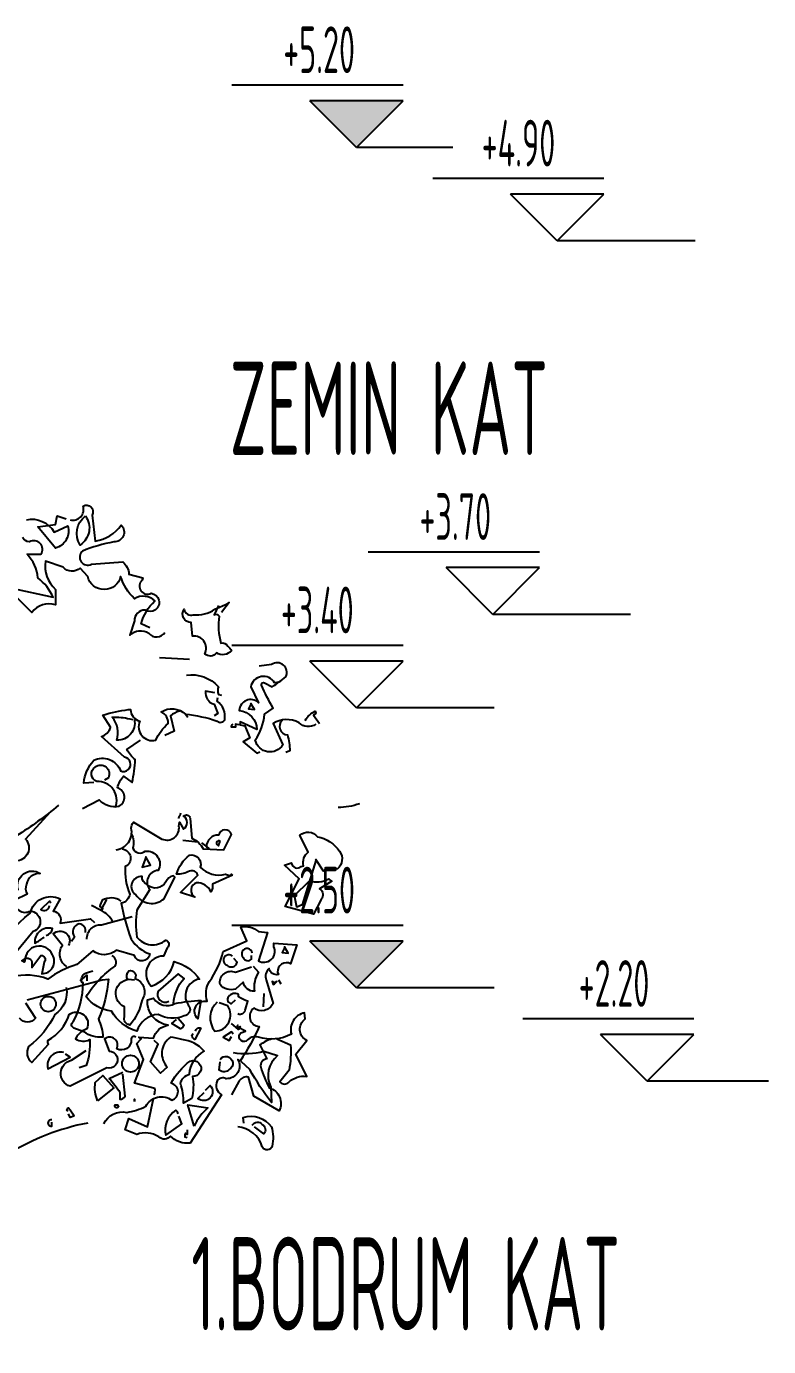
# Model space of a CAD drawing. Extents: x 41749 to 92598, y -24291 to 29432.
# Drawn here: x 71655.6 to 71894, y -23233.5 to -22809.3 of the extents above; entities that cross this region are included whole.
import ezdxf

# ---------------------------------------------------------------- set-up
doc = ezdxf.new("R2010")
doc.units = 0
doc.header["$MEASUREMENT"] = 0
doc.layers.get('0').update_dxf_attribs({"linetype": 'CONTINUOUS'})
doc.layers.add('SIVA', color=7, linetype='CONTINUOUS')
doc.styles.add('OLCU', font='isocpeur.ttf', dxfattribs={"width": 0.59})

# ---------------------------------------------------------------- blocks, each defined once
blk = doc.blocks.new('agç2')
at = {"color": 0}
for points in [[(29.76, 110.26, 0.600372), (30.78, 111.33, -0.753342), (31.49, 110.62), (31.73, 108.59, 0.194229), (33.76, 109.84, -0.678314), (33.17, 108.53, 0.051498), (30.72, 107.81, 0.881622), (31.43, 106.79), (33.88, 106.97, -0.201935), (34.36, 106.02), (35.44, 105.72), (35.38, 105.54, 0.881622), (36.1, 104.52, -1.244614), (35.62, 103.21, 0.436066), (34.78, 102.37), (34.42, 101.24, -0.359619), (35.92, 101.41, 0.522507), (37.17, 101.47)], [(35.98, 101.83), (35.32, 102.13, -0.157089), (36.39, 103.92, 0.333328), (34.78, 104.1, -0.128128), (33.71, 105.84, -0.797302), (31.14, 105.84), (30.54, 106.49, -0.408356), (29.22, 106.55), (27.85, 107.03, 0.259506), (28.63, 104.82), (28.63, 103.63, 0.302765), (26.77, 103.03), (25.4, 104.4)], [(25.1, 104.94), (28.45, 104.22, 0.117401), (27.25, 105.72, 0.173203), (26.41, 107.57), (27.49, 107.57, 0.806671), (26.59, 108.53, -0.276978), (26.06, 108.88)], [(26.35, 110.26, -0.330963), (28.51, 109.3), (29.58, 109.78, -0.419418), (28.63, 108.05), (27.25, 109.72), (28.63, 109.9), (28.75, 110.56), (29.46, 110.32)], [(30.96, 110.56, -0.434998), (30.54, 108.29, -0.383423), (30.96, 110.56)], [(41.35, 103.57), (41, 102.85, -0.4142), (41.41, 102.73, 0.112411), (41.53, 100.64, -0.302765), (42.07, 100.4, -0.099014), (42.37, 100.04, -0.357651), (41.18, 99.86, -0.463791), (40.28, 99.8, 0.593826), (39.32, 101.18), (39.2, 102.25, -0.62767), (38.67, 103.27, 0.457672), (39.38, 102.85, 0.184982), (41.06, 103.27), (42.01, 103.69), (42.19, 103.8), (41.59, 103.03)], [(48.94, 94.3, -0.369919), (47.63, 94.42, 0.264481), (45.6, 94.36), (46.37, 92.69, -0.666656), (44.22, 93.05, 0.123093), (44.94, 95.08), (45.6, 95.56, -0.027252), (44.7, 97.35, -0.720749), (44.94, 97.53), (45.54, 97.23, 0.03653), (46.61, 98.01, 0.769547), (45.48, 98.96), (44.52, 98.84)], [(38.84, 98.13, -0.247742), (41.35, 97.23, 0.207977), (41.35, 96.63), (41.59, 96.57)], [(46.08, 97.59), (45.72, 97.53, 0.686798), (43.86, 97.23), (44.46, 95.98, 0.648468), (42.97, 95.38, -0.37442), (44.34, 93.88), (43.03, 94.48, -0.236053), (42.97, 94.24), (42.67, 94.3), (42.67, 94.06), (42.37, 94.06, -0.4142), (42.49, 94.3)], [(41.06, 96.75), (40.34, 96.87, 0.37204), (41, 95.86), (41.29, 95.14), (41, 94.96)], [(31.61, 89.76), (30.84, 89.7, -0.159866), (31.61, 91.49, -0.443787), (33.71, 90.66, 1.153), (34, 91.73), (32.21, 93.35, 0.251633), (32.93, 94.06), (32.33, 95.02, -0.035156), (34.3, 95.44), (34.48, 95.44, 0.326782), (35.2, 94.54, 0.618027), (36.45, 93.05, -0.102722), (37.41, 94.36, 0.333328), (36.87, 95.26, -0.346832), (38.78, 95.08, -0.064789), (41.24, 94.54, 0.5), (41.83, 94.66, 0.287735), (41.24, 96.1), (41.29, 96.39)], [(34.78, 94.66, -0.489075), (33.41, 93.05, 0.257034), (33.05, 94.84, -0.076462), (34.42, 94.72), (34.66, 94.66)], [(38.31, 95.32, 0.092926), (37.59, 94.96), (37.89, 93.76), (37.17, 93.41)], [(48.11, 94.6, -0.132751), (48.88, 95.32, -0.5), (48.88, 95.08), (48.76, 95.02), (49.24, 94.36)], [(46.31, 94.6, 0.656815), (46.73, 93.47, -0.053406), (46.91, 92.21), (46.61, 92.09)], [(30.72, 87.73), (32.03, 88.39, 0.25), (33.59, 87.91, 0.663467), (33.47, 89.34, -0.148178), (33.94, 90.24), (34.6, 89.76, 0.057068), (34.84, 91.55, -0.099014), (34.18, 92.33), (35.26, 93.05)], [(33.29, 87.79, 0.559616), (31.85, 89.82, -0.630219), (31.73, 90.96, -0.808411), (32.75, 90.12), (32.45, 89.94)], [(28.86, 87.97, -0.032425), (25.58, 85.58, 0.210526), (22.95, 83.73, 0.557053), (22.29, 81.81, -0.431534), (23.19, 82.41, 0.015289), (20.08, 78.59, 0.162277), (20.56, 78.23, -0.030579), (23.25, 81.1, -0.355026), (23.55, 80.68, -0.161758), (22.29, 78.94), (21.1, 77.69, -0.32045), (21.69, 76.08, -0.099014), (21.63, 75.42, -0.46698), (21.33, 74.64), (19.18, 72.61)], [(52.35, 88.09, -0.081085), (50.68, 87.79)], [(28.21, 87.43), (26.29, 85.34, -0.63649), (25.52, 83.61, 0.04776), (23.96, 81.22, 0.639832), (25.28, 81.1), (25.7, 81.39, -0.689148), (27.43, 82.65, 0.369919), (26.35, 81.81, 0.225418), (26.41, 81.04), (25.46, 80.56, 0.638885), (26.65, 79.72, -0.813461), (26.89, 78.11), (22.29, 72.55, -0.173706), (26.65, 79.54, -0.490295), (28.98, 80.68), (28.45, 79.72, -0.489075), (28.98, 78.76), (31.37, 79.12), (31.67, 78.82)], [(33.35, 84.5, 0.444092), (34.54, 86.18, -0.197815), (34.72, 86.65), (36.93, 85.34, 0.607483), (38.25, 86.35), (38.31, 86.65), (38.61, 86.12, 0.589737), (38.61, 87.13, -0.60791), (39.14, 86.95), (39.26, 85.4, -0.177399), (40.16, 84.56), (41.77, 84.5), (42.37, 85.7, 0.765594), (41.35, 85.64, 0.420074), (40.4, 84.74), (40.58, 84.62), (40.04, 85.04)], [(38.37, 87.37, -0.173203), (38.19, 86.95)], [(34.54, 85.76, -0.203796), (34.66, 84.62, 0.5), (35.62, 84.38, -0.634598), (36.63, 82.89, 0.605972), (35.98, 81.39), (34.96, 79.78, 0.057175), (34.96, 77.69, 0.421936), (37.23, 77.45, -0.582718), (37.35, 76.85), (37.05, 76.2, 0.620148), (35.98, 73.98), (36.1, 73.86, 0.257812), (37.89, 75.78, -0.173203), (39.86, 74.4, 0.587067), (39.08, 72.25, -0.514618), (38.67, 71.53, -0.232178), (36.63, 71.65, 0.29216), (34.96, 70.34, -0.185837), (32.99, 71.89, -0.198715), (31.02, 73.03, -0.106171), (33.29, 75.42, 0.37854), (33.05, 76.25)], [(48.94, 83.67), (47.87, 80.2), (47.45, 80.02), (47.27, 80.92), (48.41, 82.05, 0.182709), (49.96, 82.23, 0.162277), (50.2, 82.05), (49.24, 81.45, -0.442368), (49.36, 80.62), (48.76, 79.48), (46.55, 80.08), (47.63, 82.23), (46.49, 83.31), (47.03, 83.49, 0.608597), (47.81, 83.19), (47.99, 83.25, -0.302765), (48.35, 84.32), (47.69, 85.64, -0.435272), (49.06, 85.52, -0.199997), (50.8, 84.38, -0.39035), (50.62, 83.01), (49.54, 82.83), (48.94, 83.73), (48.94, 83.67)], [(33.82, 84.56, -0.781662), (34.06, 83.19, 0.117264), (34.42, 81.04, -0.313339), (33.76, 80.32, 0.047501), (34.54, 77.51, 0.169022), (35.98, 76.37, -0.818817), (34.78, 76.25), (33.35, 76.67, -0.366302), (31.55, 76.61), (30.3, 75.54, 0.087692), (28.03, 74.4, 0.152817), (25.22, 74.58, -0.122787)], [(26.29, 72.55), (27.07, 71.35, -0.477066), (25.82, 71.35, -0.0401)], [(41.47, 85.16, 1), (41.24, 84.92), (41.35, 84.8), (41.47, 85.16)], [(42.43, 82.53), (40.88, 81.81, -0.162277), (40.76, 81.22, 0.291199), (39.62, 81.93, 0.630219), (39.5, 80.8), (38.37, 81.16), (39.74, 82.53, 0.4142), (39.08, 82.83, -0.124695), (38.07, 82.59, -0.156006), (39.08, 84.08, -0.597885), (39.92, 83.13, 0.261948), (41.89, 82.59), (42.31, 82.47), (42.37, 82.59), (42.43, 82.53)], [(35.8, 81.75, -0.319077), (35.38, 82.41, 0.777725), (34.9, 80.98, 0.455246), (37.11, 80.68), (37.95, 82.35), (37.83, 82.47, 0.25296), (37.23, 81.99, -0.489075), (35.8, 81.75)], [(28.27, 80.32), (28.15, 80.5), (27.49, 79.84, 0.630219), (28.15, 80.14)], [(33.76, 80.5, 0.278625), (32.27, 80.56, 0.07106), (32.09, 80.08), (32.33, 79.9), (32.27, 79.84), (32.21, 79.84), (32.63, 80.62)], [(33.11, 78.88, 0.159607), (32.15, 79.78), (31.43, 80.14)], [(27.91, 77.81, 0.291199), (28.39, 78.35, 0.528915), (27.01, 77.21, 0.039932), (27.73, 77.69)], [(30.96, 78.05, 0.45993), (30.48, 78.71, 0.578781), (30.12, 77.69), (29.88, 77.33)], [(31.08, 77.51, -0.447098), (32.21, 78.65), (34.6, 79.3)], [(36.33, 65.38, 0.123093), (36.39, 65.86), (34.78, 66.27), (35.5, 68.13), (34.96, 69.38), (35.32, 69.74), (35.14, 69.86), (36.27, 69.8, -0.276978), (37.41, 70.82, -0.407166), (35.8, 72.79), (36.27, 72.91, 0.386765), (37.95, 72.49, -0.051407), (39.98, 72.73), (39.74, 71.29, -0.775711), (40.46, 72.67, -0.210693), (40.64, 74.22, 0.09433), (41.71, 76.55), (43.57, 77.39), (43.09, 78.47, -0.236053), (44.46, 78.11), (45.18, 78.05), (44.46, 75.84, 0.739182), (45.66, 76.91), (45.66, 77.21), (47.45, 77.09), (46.97, 75.6, 0.593628), (45.96, 74.94), (46.02, 74.76, -0.427887), (45.3, 75.24, 0.302765), (45.06, 74.34), (45.6, 72.49, -0.464859), (44.1, 72.13, 0.698227), (44.52, 70.7, -0.045349), (43.03, 68.01), (42.85, 68.13, -0.599991), (41.95, 66.63, 0.395447), (41.24, 66.45, 0.406204), (41.59, 65.38), (39.14, 61.61, -0.242004), (37.59, 62.15, -0.463791), (36.69, 62.09, 0.242371), (34.96, 62.27), (34.06, 62.63), (34.36, 63.53), (35.8, 62.87), (36.27, 65.08)], [(29.52, 75.36, -0.424515), (29.16, 77.03), (28.45, 77.93, -0.880783), (29.64, 77.03)], [(26.29, 76.02, -0.632065), (26.77, 75.54), (26.77, 75.3), (27.49, 76.25, -0.680847), (27.73, 75.72), (27.55, 74.82, 0.580322), (28.39, 76.31, 0.820084), (26.24, 75.84), (26.18, 75.72), (26, 75.84), (26.29, 76.02)], [(42.43, 76.2, 1.182175), (42.01, 75.48, 0.588394), (42.79, 75.72), (42.55, 76.02)], [(43.98, 76.43, 1.387421), (43.27, 76.08, 0.544022), (43.92, 75.96), (43.92, 76.25)], [(44.04, 75.42), (44.46, 74.94, 0.185669), (44.16, 73.45, -0.373596), (43.27, 74.16), (42.67, 73.63, -0.302765), (41.47, 73.98, -0.609818), (42.67, 74.94), (43.92, 75.36)], [(26.41, 72.79), (32.27, 74.34), (32.75, 74.4, -0.09053), (31.97, 71.29, -0.098373), (32.33, 69.86, -0.158417), (30.84, 70.28), (30.06, 70.58, -0.618027), (30, 71.06, 0.124496), (30.78, 74.1), (30.66, 74.16), (30.72, 74.1, -0.4142), (30.96, 74.88), (31.2, 74.94), (31.55, 75.06)], [(34.24, 74.34, -0.32518), (34.36, 75.06, -0.660995), (34.84, 74.46, -0.484589), (35.38, 72.79, -0.136536), (34.42, 70.82, -0.447098), (34, 71.47), (34, 72.25, -0.949951), (34.78, 74.34)], [(37.83, 72.49, -0.165222), (38.67, 74.46), (38.19, 74.82), (36.63, 73.45, 0.703232), (37.47, 72.67)], [(29.46, 73.75, -0.310577), (28.57, 71.65, -0.122925), (26.53, 69.14, 0.363174), (26.77, 67.89), (28.09, 69.32, -0.236053), (28.03, 69.62, 0.191803), (29.7, 71.65, -0.770874), (31.08, 70.52, 0.162277), (30.3, 69.92), (30.18, 69.74, 0.265564), (31.31, 69.68, -0.095016), (31.02, 67.65), (30.48, 67.47)], [(42.85, 71.71, 0.535172), (43.45, 72.07), (43.63, 72.67, -0.069427), (42.91, 73.03), (42.91, 73.21, 0.38205), (42.13, 73.03, 0.608597), (42.37, 72.49), (42.67, 72.79)], [(41.24, 72.61, 0.392609), (41.06, 70.34, 0.592926), (42.07, 72.31), (41.41, 72.55)], [(38.19, 71.35), (38.67, 70.82, -0.199997), (38.37, 70.52), (37.71, 70.94), (38.07, 71.24)], [(45.9, 69.74), (46.97, 69.26, -0.062256), (46.85, 67.29), (46.14, 66.39, 0.511307), (46.85, 66.39, -0.211151), (48.23, 66.81), (47.39, 68.55), (48.23, 69.62, -0.569229), (48.11, 71.29), (48.05, 71.77, 0.435181), (47.03, 70.1, -0.191376), (44.46, 69.86, 0.32045), (43.51, 69.56, -0.867294), (43.09, 70.22), (43.45, 70.34), (42.85, 70.64), (42.79, 70.7), (42.85, 70.64), (43.03, 70.7), (42.91, 70.46), (42.37, 70.94)], [(39.56, 70.34, -0.5), (39.98, 70.58), (39.5, 69.68, -0.236053), (39.26, 70.04), (39.38, 70.16)], [(34.9, 69.86, 0.80217), (34.54, 69.68, -0.574356), (33.41, 68.96, 0.795502), (32.45, 69.74), (32.81, 68.78, -1.140289), (32.63, 67.47), (29.76, 66.04, -0.765594), (29.88, 68.07), (31.02, 68.84)], [(32.39, 63.11, -0.347153), (34.18, 64, 0.084183), (35.68, 64.48, -0.45993), (37.71, 64.96, 0.771713), (37.65, 66.27, -0.110504), (39.14, 68.01, -1.251892), (39.32, 66.81, -0.104599), (39.26, 65.08), (38.61, 64.72, 0.100174), (38.37, 66.27, -0.251633), (39.08, 66.99, -0.246048), (40.22, 68.78, 0.20723), (38.49, 69.68, 0.077118), (37.59, 69.86, 0.459503), (37.35, 67.53), (36.81, 67.05), (36.04, 67.95), (36.63, 69.32), (36.33, 69.62)], [(45.54, 69.74, 0.100235), (44.58, 69.26), (45.12, 68.19, 0.4142), (44.64, 67.53, 0.044708), (45.3, 65.92, -0.471497), (46.08, 64.12), (44.1, 65.26), (43.69, 66.75, 0.343094), (42.97, 66.45), (42.37, 65.38)], [(29.28, 68.67, 0.572403), (28.03, 67.41), (29.76, 68.31), (29.4, 68.55)], [(41.47, 68.13, -1.247314), (42.19, 67.35, -0.380188), (41.41, 67.29), (41.47, 67.95)], [(42.49, 68.67, 0.105667), (44.88, 68.78), (45.96, 68.43, 0.355026), (45.42, 65.98), (45.48, 64.78, -0.043289), (43.8, 67.35), (43.15, 67.95)], [(33.88, 67.11), (32.81, 66.63, -0.069427), (33.65, 65.56), (33.65, 65.02, 0.276978), (34.06, 65.26), (33.88, 66.99)], [(31.91, 64.9, -0.133911), (31.73, 66.33), (32.33, 66.87), (33.17, 65.92), (31.91, 64.9)], [(40.34, 65.74), (40.7, 66.1, -0.939438), (39.74, 65.08), (40.22, 65.56)], [(29.58, 64.06, -0.580322), (29.64, 64.36, -0.062256), (30.06, 63.71), (29.76, 63.59), (29.64, 63.88)], [(33.53, 64.42, -1), (33.29, 64.6), (33.47, 64.6), (33.53, 64.42)], [(38.19, 63.88, 0.236053), (38.01, 64.18, 0.300995), (37.23, 62.21), (38.49, 63.11), (38.25, 63.71)], [(39.44, 62.93), (38.96, 64.6), (40.52, 64.36, 0.107346), (39.44, 62.93)], [(31.14, 63.17, 0.087677), (24.98, 60.78, 0.246613), (23.61, 60.3, -0.059418), (20.5, 57.85, 0.132263), (17.03, 53.07, 0.073013), (13.51, 46.31, 0.098373), (13.15, 44.88, -0.036575), (10.1, 36.63, 0.099014), (9.8, 34.42, -0.049866), (9.62, 30.84, 0.029373), (7.89, 26.12, 0.029037), (8.19, 15.72), (8.43, 8.84, 0.03653), (12.07, 0.84)], [(28.33, 63.41, 1.25), (28.33, 62.93), (28.33, 63.23)], [(43.33, 63.17), (43.27, 63.59, -0.333328), (45.48, 62.87, -0.121552), (45.54, 61.37, -0.690201), (44.76, 61.31, 0.310577), (42.85, 62.87)], [(43.98, 62.99, -0.568253), (44.76, 63.05, -0.489075), (44.88, 62.33), (44.16, 62.87)], [(38.9, 62.63), (38.9, 62.27), (38.78, 62.39, 0.236053), (38.73, 62.09), (38.9, 62.03)]]:
    blk.add_lwpolyline(points, format="xyb", dxfattribs=at)
for points in [[(36.75, 99.5), (39.08, 99.38)], [(43.86, 95.86), (43.69, 95.5), (44.16, 95.44), (43.86, 95.92), (43.86, 95.86)], [(38.78, 95.08), (38.96, 94.84)], [(43.03, 94.24), (43.39, 94.18), (43.8, 93.23), (43.27, 92.93), (44.34, 92.03), (44.58, 92.15)], [(39.74, 85.1), (38.55, 85.22)], [(35.68, 83.9), (35.38, 83.13), (36.04, 83.31), (35.68, 83.96), (35.68, 83.9)], [(46.49, 76.85), (46.31, 76.49), (46.79, 76.43), (46.49, 76.91), (46.49, 76.85)], [(30.54, 74.28), (31.08, 74.7), (31.08, 74.28)], [(45.72, 74.04), (45.9, 74.22), (45.72, 74.1), (45.54, 74.22), (45.6, 73.98), (45.72, 74.04)], [(46.02, 74.34), (46.2, 74.04)], [(44.88, 73.27), (44.82, 72.25)], [(42.49, 70.1), (42.37, 70.28), (41.71, 69.86), (42.19, 69.62), (42.37, 69.92)], [(42.79, 70.76), (42.85, 70.82), (42.79, 70.76)], [(34.78, 64.84), (34.78, 65.02), (34.78, 64.84)]]:
    blk.add_lwpolyline(points, dxfattribs=at)
for centre, radius in [((28.06, 72.46), 0.598), ((34.48, 67.8), 0.657)]:
    blk.add_circle(centre, radius, dxfattribs=at)

msp = doc.modelspace()

# ---------------------------------------------------------------- hatches: boundary and pattern name
at = {"layer": 'SIVA', "linetype": 'ByBlock', "ltscale": 1.5}
for points in [[(71776.57897, -22833.22794), (71761.57897, -22848.22794), (71746.57897, -22833.22794)], [(71776.57897, -23103.22794), (71761.57897, -23118.22794), (71746.57897, -23103.22794)]]:
    msp.add_hatch(color=256, dxfattribs=at).paths.add_polyline_path(points)

# ---------------------------------------------------------------- linework, layer by layer
at = {"layer": 'SIVA'}
for p, q in [((71776.57897, -22828.22794), (71721.57897, -22828.22794)), ((71776.57897, -22833.22794), (71746.57897, -22833.22794)), ((71761.57897, -22848.22794), (71746.57897, -22833.22794)), ((71761.57897, -22848.22794), (71776.57897, -22833.22794)), ((71792.56154, -22848.22794), (71761.57897, -22848.22794)), ((71841.07373, -22858.22794), (71786.07373, -22858.22794)), ((71841.07373, -22863.22794), (71811.07373, -22863.22794)), ((71826.07373, -22878.22794), (71811.07373, -22863.22794)), ((71826.07373, -22878.22794), (71841.07373, -22863.22794)), ((71870.3569, -22878.22794), (71826.07373, -22878.22794)), ((71820.35294, -22978.22794), (71765.35294, -22978.22794)), ((71820.35294, -22983.22794), (71790.35294, -22983.22794)), ((71805.35294, -22998.22794), (71790.35294, -22983.22794)), ((71805.35294, -22998.22794), (71820.35294, -22983.22794)), ((71849.63611, -22998.22794), (71805.35294, -22998.22794)), ((71776.57897, -23008.22794), (71721.57897, -23008.22794)), ((71776.57897, -23013.22794), (71746.57897, -23013.22794)), ((71761.57897, -23028.22794), (71746.57897, -23013.22794)), ((71761.57897, -23028.22794), (71776.57897, -23013.22794)), ((71805.86214, -23028.22794), (71761.57897, -23028.22794)), ((71776.57897, -23098.22794), (71721.57897, -23098.22794)), ((71776.57897, -23103.22794), (71746.57897, -23103.22794)), ((71761.57897, -23118.22794), (71746.57897, -23103.22794)), ((71761.57897, -23118.22794), (71776.57897, -23103.22794)), ((71805.86214, -23118.22794), (71761.57897, -23118.22794)), ((71805.86214, -23118.22794), (71761.57897, -23118.22794)), ((71869.96839, -23128.22824), (71814.96839, -23128.22824)), ((71869.96839, -23133.22824), (71839.96839, -23133.22824)), ((71854.96839, -23148.22824), (71839.96839, -23133.22824)), ((71854.96839, -23148.22824), (71869.96839, -23133.22824)), ((71893.95598, -23148.22824), (71854.96839, -23148.22824))]:
    msp.add_line(p, q, dxfattribs=at)

# ---------------------------------------------------------------- block references
at = {"layer": 'SIVA', "xscale": 4.11600000000908, "yscale": 4.11600000000908, "zscale": 4.11600000000908}
msp.add_blockref('agç2', (71547.08159, -23421.6716), dxfattribs=at)

# ---------------------------------------------------------------- texts
at = {"layer": 'SIVA', "style": 'OLCU', "width": 0.5}
for s, height, p in [('+5.20', 15, (71738.06345, -22824.32417)), ('+4.90', 15, (71801.80821, -22854.32417)), ('ZEMIN KAT', 30, (71720.86916, -22947.01661)), ('+3.70', 15, (71781.83741, -22974.32417)), ('+3.40', 15, (71737.31345, -23004.32417)), ('+2.50', 15, (71738.06345, -23094.32417)), ('+2.20', 15, (71832.95286, -23124.32447)), ('1.BODRUM KAT', 30, (71708.51305, -23228.29851))]:
    msp.add_text(s, height=height, dxfattribs=at).set_placement(p)

doc.saveas('drawing.dxf')
